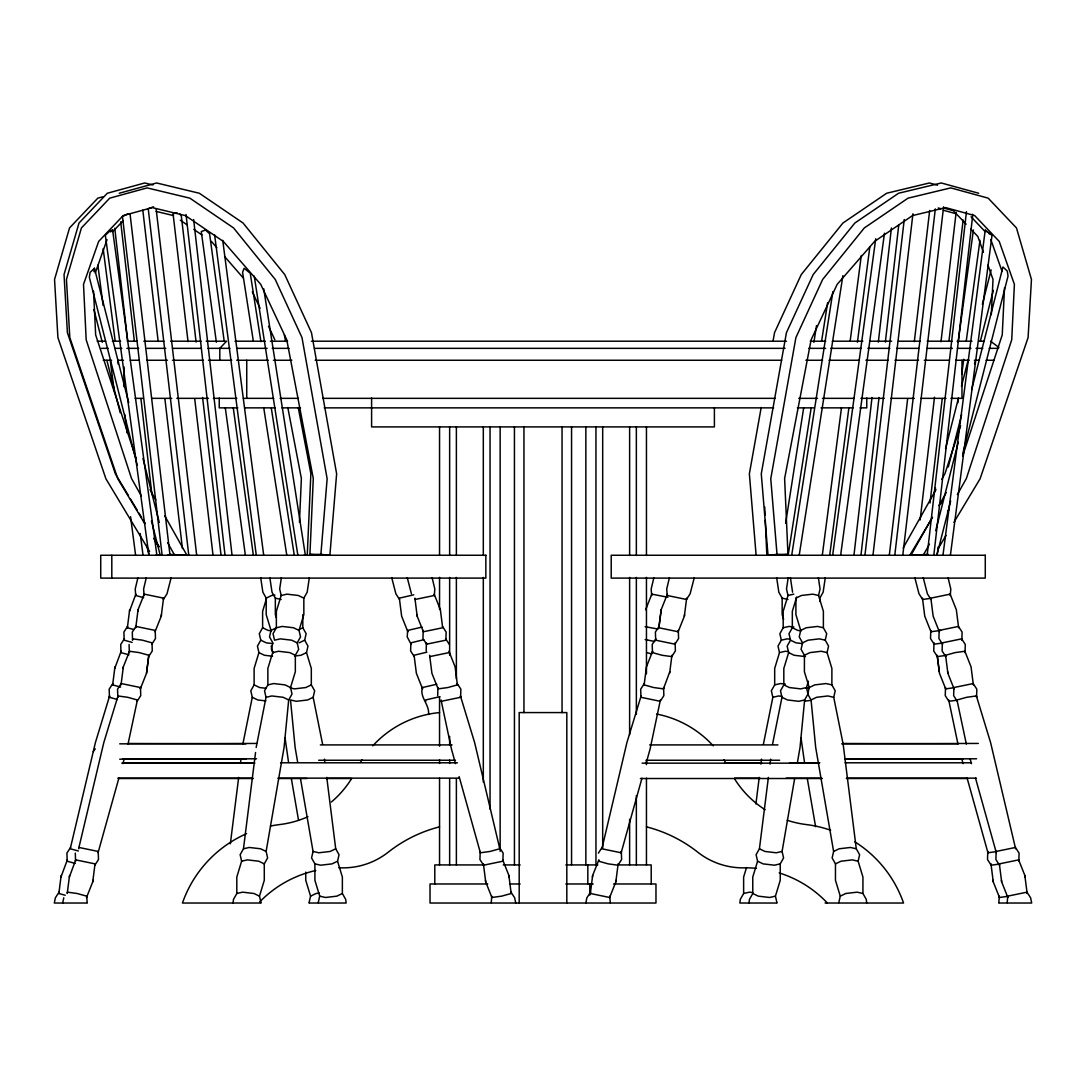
<?xml version="1.0" encoding="UTF-8"?>
<svg xmlns="http://www.w3.org/2000/svg" width="1086" height="1086" viewBox="0 0 1086 1086"><rect width="100%" height="100%" fill="white"/><g stroke="black" fill="none" stroke-linecap="round" stroke-linejoin="round"><path stroke-width="1.5" d="M260.694 577.63L262.866 592.209L266.206 598.142L266.192 614.567L271.011 630.423L269.518 636.912L272.857 642.844L271.378 649.333L273.373 652.89M269.844 577.63L272.016 592.209L275.342 598.142L275.342 614.567L276.306 617.744M322.596 744.209L313.162 697.293L314.655 690.805L311.315 684.886L311.315 668.46L306.51 652.605L307.99 646.102L304.664 640.183L306.143 633.695L302.804 627.762L302.818 614.622M305.763 872.085L305.75 880.298L310.569 896.154L309.076 902.642M300.523 778.798L313.053 851.451L311.56 857.94L314.899 863.872L314.899 880.298L319.705 896.154L318.225 902.642M309.13 903.023L346.135 903.023L345.701 899.412L342.361 893.493L342.375 877.067L337.556 861.212L339.049 854.709L335.71 848.79L326.764 777.4M776.653 577.63L778.825 592.209L782.164 598.142L782.151 614.567L783.603 619.319M866.709 903.023L866.275 899.412L862.936 893.493L862.936 877.067L858.13 861.212L859.61 854.709L856.284 848.79L843.157 744.209L833.722 697.293L835.215 690.805L831.876 684.886L831.89 668.46L827.07 652.605L828.564 646.102L825.224 640.183L826.717 633.695L823.378 627.762L823.392 611.337L818.572 595.481L812.762 594.151L801.427 595.481L795.916 598.142L795.902 614.567L800.721 630.423L799.228 636.912L802.568 642.844L801.074 649.333L804.414 655.265L804.4 671.691L809.219 687.547L807.74 694.035L811.066 699.968L815.681 747.426L833.614 851.451L832.134 857.94L835.473 863.872L835.46 880.298L840.279 896.154L838.786 902.642M299.451 522.339L301.379 478.519L287.804 407.494M319.162 555.258L309.931 554.376L313.284 478.519L286.758 339.769L260.708 284.342L223.282 241.391L185.407 215.598L152.23 207.616L123.193 215.598L98.677 241.391L83.513 284.342L86.174 339.769L131.528 478.519L141.37 496.017M991.314 314.696L993.011 279.428L987.948 265.106M1004.509 287.817L1002.242 334.868L962.617 456.052M422.101 627.097L407.671 630.423L407.209 636.912L411.051 644.174L410.875 642.844L423.676 639.735M410.875 642.844L410.617 650.948L414.241 656.596M436.83 684.221L422.4 687.547C419.454 697.524 429.594 704.271 428.563 714.466M434.346 595.481L434.183 594.151L440.373 609.721L442.667 627.762L423.391 631.753L417.187 616.183L414.893 598.142L415.069 599.472L434.346 595.481L434.821 588.992L432.106 577.643M441.147 699.968L441.31 701.298L460.6 697.293L460.871 689.189L457.233 683.556L457.396 684.886L447.839 687.547L438.12 688.877L431.916 673.293L429.622 655.265M491.266 902.642L491.727 896.154L491.904 897.484L501.623 896.154L511.18 893.493L511.017 892.163L514.655 897.796L515.741 903.023M499.492 847.46L499.655 848.79L490.098 851.451L480.379 852.782L480.202 851.451L479.944 859.555L483.582 865.203L502.859 861.212L503.13 853.107L499.492 847.46L474.636 742.593L460.437 695.963L460.6 697.293M961.667 638.853L961.829 640.183L962.101 632.079L958.463 626.432L939.173 630.423L938.915 638.527L942.539 644.174L942.376 642.844L961.667 638.853L965.291 644.487L965.033 652.605L964.87 651.261L955.137 652.605L945.58 655.265L945.743 656.596L942.105 650.948L942.376 642.844M957.268 701.298L957.105 699.968L966.662 697.293L976.395 695.963L976.558 697.293L976.83 689.189L973.192 683.556L953.902 687.547L953.644 695.651L957.268 701.298L966.35 744.1M1018.654 859.881L1018.817 861.212L1019.089 853.107L1015.451 847.46L996.161 851.451L995.903 859.555L999.527 865.203L999.364 863.872L1018.654 859.881L1024.845 875.452L1027.139 893.493L1026.976 892.163L1007.686 896.154L1007.224 902.642M998.835 902.642L999.296 896.154L999.473 897.484L1007.577 896.371M309.931 554.376L320.886 554.376L327.144 478.763L301.989 337.583L275.26 279.482L233.571 227.938L189.846 198.154L147.126 187.892L109.727 198.154L81.423 227.938L66.45 279.482L69.816 337.583L117.79 478.763L144.886 523.832M309.347 577.63L307.175 592.209L303.836 598.142L303.849 614.567L299.03 630.423L300.523 636.912L297.184 642.844L298.677 649.333L295.338 655.265L295.338 671.691L290.532 687.547L292.012 694.035L288.686 699.968L284.07 747.426L266.124 851.451L267.618 857.94L264.278 863.872L264.292 880.298L259.473 896.154L260.966 902.642M808.418 681.207L806.491 687.547L807.97 694.035L804.631 699.968L800.029 747.426L797.463 762.291M853.963 555.258L872.004 397.49M878.343 342.104L891.416 227.979M860.967 555.258L879.022 397.49M885.361 342.09L898.801 224.612M927.145 555.258L966.459 211.689M933.811 555.258L972.771 214.811L972.106 214.254M864.945 555.258L904.258 219.508M872.968 555.258L912.932 213.793M889.312 555.258L907.638 398.806M914.331 341.615L929.684 210.412M894.783 555.258L935.317 208.919M902.792 555.258L943.585 206.815M920.127 519.95L934.489 397.245M940.978 341.778L956.142 212.34M929.996 503.022L942.227 398.576M948.933 341.289L963.133 219.983M233.042 903.023L233.476 899.412L236.816 893.493L236.802 877.067L241.621 861.212L240.142 854.709L243.468 848.79L255.549 752.503M749.001 903.023L749.435 899.412L752.774 893.493L752.761 877.067L757.58 861.212L756.087 854.709L759.426 848.79L768.386 777.4M65.228 895.271L58.861 893.493L59.024 892.163L55.386 897.796L54.3 903.023L87.124 903.023M60.952 877.067L67.346 859.881L67.183 861.212L75.151 863.424M117.41 699.52L109.442 697.293L109.605 695.963L95.405 742.593L70.549 847.46L70.386 848.79L78.355 851.003M69.341 877.067L75.735 859.881L95.025 863.872L94.849 865.203L98.487 859.555L98.229 851.451L78.939 847.46L78.776 848.79M75.301 853.107L75.572 861.212L75.735 859.881M120.614 687.099L112.645 684.886L112.808 683.556L109.17 689.189L109.442 697.293M114.736 668.46L121.13 651.261L120.967 652.605L128.935 654.817M69.545 875.452L67.237 893.493L67.413 892.163L77.133 893.493L86.704 896.154L86.527 897.484L92.731 881.913L95.025 863.872M92.731 881.913L92.934 880.298M132.139 642.396L124.171 640.183L124.333 638.853L120.709 644.487L120.967 652.605M98.229 851.451L98.052 852.782L118.849 778.214M137.121 701.298L137.284 699.968L127.727 697.293L117.994 695.963L117.831 697.293L117.559 689.189L121.198 683.556L140.488 687.547L140.746 695.651L137.121 701.298L128.026 744.1M133.741 629.541L127.374 627.762L127.537 626.432L123.899 632.079L124.171 640.183M129.465 611.337L135.859 594.151L135.696 595.481L143.664 597.694M121.198 683.556L121.035 684.886L123.329 666.845L129.519 651.261L139.252 652.605L148.809 655.265L146.515 673.293L140.311 688.877L140.488 687.547M123.125 668.46L123.329 666.845M129.085 644.487L129.356 652.605L129.519 651.261M135.926 626.432L132.288 632.079L132.56 640.183L132.723 638.853L142.456 640.183L152.013 642.844L151.836 644.174L155.474 638.527L155.217 630.423L135.926 626.432L135.764 627.762L138.058 609.721L144.248 594.151L163.538 598.142L163.362 599.472L167 593.825L171.181 577.616M137.854 611.337L138.058 609.721M144.248 594.151L144.085 595.481L143.61 588.992L146.325 577.643M146.515 673.293L148.809 655.265M155.217 630.423L155.04 631.753L161.244 616.183L163.538 598.142M161.244 616.183L161.447 614.567M230.341 843.808L238.676 777.4M240.549 762.467L240.97 759.141M256.174 747.521L266.016 697.293L264.536 690.805L267.875 684.886L267.862 668.46L272.681 652.605L271.188 646.102M590.363 893.493L592.657 875.452L598.848 859.881L598.685 861.212L608.241 863.872L617.961 865.203L618.138 863.872L615.843 881.913L609.64 897.484L590.363 893.493L590.526 892.163L586.888 897.796L585.802 903.023M592.454 877.067L592.657 875.452M640.944 697.293L640.672 689.189L644.31 683.556L644.147 684.886L653.704 687.547L663.424 688.877L663.6 687.547L663.858 695.651L660.234 701.298L640.944 697.293L641.107 695.963L626.907 742.593L601.888 848.79L621.165 852.782L641.962 778.214M609.64 897.484L609.816 896.154L610.278 902.642M667.917 597.259L651.817 594.151L651.654 595.481L651.179 588.992L653.894 577.643M615.843 881.913L616.047 880.298M621.165 852.782L621.341 851.451L621.599 859.555L617.961 865.203M694.293 577.616L690.112 593.825L686.474 599.472L667.198 595.481L667.361 594.151L661.17 609.721L659.039 626.432L655.401 632.079L655.673 640.183L674.949 644.174L675.125 642.844L675.383 650.948L671.759 656.596L662.026 655.265L652.469 652.605L652.632 651.261L646.441 666.845L644.147 684.886M655.673 640.183L655.835 638.853L652.197 644.487L652.469 652.605M686.474 599.472L686.651 598.142L684.356 616.183L678.153 631.753L658.876 627.762L659.039 626.432M661.17 609.721L658.876 627.762M660.397 699.968L650.093 749.041L646.034 763.634M663.424 688.877L669.831 671.691M671.759 656.596L671.922 655.265L669.628 673.293M678.153 631.753L678.329 630.423L678.587 638.527L674.949 644.174M684.356 616.183L684.56 614.567M755.91 803.966L759.236 777.4M760.906 764.123L761.53 759.141M770.042 764.123L770.666 759.141M58.861 893.493L61.155 875.452M112.645 684.886L114.94 666.845M127.374 627.762L129.668 609.721M822.306 555.258L841.474 407.861M850.189 340.855L861.307 255.427M829.718 555.258L848.913 407.644M857.424 342.226L869.859 246.617M942.96 555.258L985.233 230.164L992.047 234.997L950.399 555.258M832.65 555.258L875.737 238.771M840.632 555.258L884.479 233.219M958.11 342.348L973.395 230.015M937.082 555.258L938.223 546.882M957.838 402.797L958.3 399.444M961.721 374.317L963.771 359.249M966.282 340.814L979.966 240.291M281.383 577.643L279.686 588.992L281.179 595.481L276.36 611.337L276.373 627.762L273.034 633.695L274.527 640.183L280.337 638.853L291.659 640.183L297.184 642.844M788.192 577.643L786.508 588.992L788.002 595.481L783.182 611.337L783.196 627.762L779.857 633.695L781.336 640.183L778.01 646.102L779.49 652.605L774.685 668.46L774.685 684.886L771.345 690.805L772.838 697.293L763.404 744.209M825.306 577.63L823.134 592.209L819.794 598.142L819.794 601.427M93.925 271.581L94.441 268.256L90.124 272.342L89.351 277.324L137.298 465.337M785.612 523.398L803.694 407.739M813.903 342.361L816.523 325.596M788.151 555.258L811.133 408.132M821.586 341.262L827.6 302.804M791.708 555.258L832.894 291.605M799.215 555.258L842.899 275.681M776.924 902.642L775.431 896.154L780.25 880.298L780.237 863.872L783.576 857.94L782.083 851.451L794.613 778.798M761.205 407.413L749.367 473.849L756.114 555.258M773.042 340.977L774.522 332.683L801.251 274.582L842.94 223.024L886.665 193.254L929.385 182.977L937.517 185.204M242.843 744.209L252.278 697.293L250.785 690.805L254.124 684.886L254.11 668.46L258.93 652.605L257.436 646.102L260.776 640.183L259.282 633.695L262.622 627.762L262.608 611.337L266.464 598.657M772.54 744.209L781.974 697.293L780.495 690.805L783.82 684.886L783.82 668.46L788.64 652.605L787.146 646.102L790.486 640.183L788.993 633.695L792.332 627.762L792.318 611.337L796.649 597.069M62.689 903.023L63.775 897.796M818.572 595.481L820.052 588.992L818.369 577.643M78.939 847.46L103.794 742.593L117.994 695.963M933.851 494.578L935.521 488.021M945.553 448.654L958.517 397.815M961.449 386.331L968.142 360.09M982.355 304.338L991.138 269.898M948.282 466.966L961.626 414.662M974.549 363.973L975.377 360.701M980.386 341.085L993.31 290.41M935.698 530.687L958.259 442.233M971.617 389.82L1002.948 266.966L1007.265 271.038L1008.039 276.034L962.807 453.419M936.838 555.258L950.657 501.053M137.936 577.643L135.221 588.992L135.696 595.481M669.438 577.643L666.723 588.992L667.198 595.481M122.908 763.634L124.266 758.775M746.516 867.551L743.625 877.067L743.638 893.493L740.299 899.412L739.865 903.023L776.87 903.023M960.635 425.753L944.983 473.605L941.711 479.428M95.242 273.061L107.039 239.653M645.627 609.721L651.817 594.151M903.172 547.968L935.969 489.637M932.29 517.343L910.978 555.258L928.408 554.376M938.847 505.682L946.232 492.555M923.724 554.376L929.467 544.154M947.508 512.063L949.15 509.144M957.35 494.564L966.364 478.519L1011.731 339.769L1014.392 284.342L999.215 241.391L974.699 215.598L945.662 207.616L912.484 215.598L874.61 241.391L837.184 284.342L811.133 339.769L784.621 478.519L787.961 554.376L778.743 555.258M909.797 555.258L932.507 517.465M940.381 504.379L942.119 501.474M938.168 548.552L946.028 535.466M953.888 522.38L980.101 478.763L1028.089 337.583L1031.456 279.482L1016.469 227.938L988.179 198.154L950.779 187.892L908.059 198.154L864.32 227.938L822.631 279.482L795.902 337.583L770.761 478.763L777.019 554.376L787.961 554.376M148.646 656.596L152.271 650.948L152.013 642.844M70.549 847.46L66.911 853.107L67.183 861.212M598.413 853.107L602.051 847.46M93.274 751.607L95.269 748.878M112.835 231.562L123.342 220.512M110.623 231.888L112.605 230.015L156.886 555.258M266.206 598.142L271.717 595.481L274.962 595.101M271.011 630.423L276.536 627.762M298.677 629.758L302.804 627.762M299.139 642.844L304.664 640.183M306.51 652.605L300.985 655.265L294.51 656.025M311.315 684.886L305.79 687.547L294.469 688.877L290.111 687.872M313.162 697.293L307.637 699.968L296.315 701.298L290.505 699.968L295.12 747.426L297.673 762.291M335.71 848.79L330.198 851.451L318.863 852.782L313.053 851.451M800.721 630.423L806.233 627.762L817.568 626.432L823.378 627.762M337.556 861.212L332.044 863.872L320.709 865.203L314.899 863.872M802.568 642.844L808.079 640.183L819.414 638.853L825.224 640.183M804.414 655.265L809.939 652.605L821.26 651.261L827.07 652.605M310.569 896.154L316.08 893.493L319.325 893.113M342.361 893.493L336.85 896.154L325.515 897.484L319.705 896.154M809.219 687.547L814.744 684.886L826.066 683.556L831.876 684.886M811.066 699.968L816.591 697.293L827.912 695.963L833.722 697.293M833.614 851.451L839.139 848.79L850.474 847.46L856.284 848.79M835.473 863.872L840.985 861.212L852.32 859.881L858.13 861.212M840.279 896.154L845.79 893.493L857.125 892.163L862.936 893.493M112.605 230.015L109.292 231.549L105.342 235.268L148.918 555.258M127.768 213.793L122.474 216.616L162.113 555.258M153.628 206.815L148.225 208.702L188.788 555.258M449.075 652.605L429.784 656.596M102.708 196.824L97.821 198.154L69.531 227.938L54.544 279.482L57.911 337.583L105.899 478.763L149.583 551.457M119.216 193.254L156.615 182.977L199.335 193.254L243.06 223.024L284.749 274.582L311.478 332.683L336.633 473.849L329.886 555.258L320.886 554.376M177.072 212.707L173.068 213.793L188.027 341.628M281.179 595.481L286.989 594.151L298.324 595.481L303.836 598.142M276.373 627.762L282.184 626.432L293.519 627.762L299.03 630.423M272.681 652.605L278.491 651.261L289.813 652.605L295.338 655.265M267.875 684.886L273.686 683.556L285.007 684.886L290.532 687.547M266.016 697.293L271.839 695.963L283.161 697.293L288.686 699.968M788.002 595.481L793.812 594.151M783.196 627.762L789.006 626.432L793.852 627.002M781.336 640.183L787.146 638.853L790.391 639.233M779.49 652.605L785.3 651.261L788.545 651.654M774.685 684.886L780.495 683.556L785.354 684.126M806.491 687.547L800.681 688.877L789.346 687.547L783.82 684.886M772.838 697.293L778.648 695.963L781.893 696.343M804.631 699.968L798.821 701.298L787.499 699.968L781.974 697.293M243.468 848.79L249.278 847.46L260.613 848.79L266.124 851.451M241.621 861.212L247.432 859.881L258.767 861.212L264.278 863.872M236.816 893.493L242.626 892.163L253.961 893.493L259.473 896.154M782.083 851.451L776.273 852.782L764.951 851.451L759.426 848.79M780.237 863.872L774.427 865.203L763.091 863.872L757.58 861.212M743.638 893.493L749.449 892.163L752.679 892.543M775.431 896.154L769.621 897.484L758.286 896.154L752.774 893.493M413.78 594.816L399.349 598.142L401.644 616.183L407.847 631.753L407.671 630.423M423.391 631.753L423.214 630.423L422.956 638.527L426.594 644.174L445.871 640.183L446.142 632.079L442.504 626.432M426.879 652.157L414.078 655.265L416.372 673.293L422.576 688.877L422.4 687.547M958.626 627.762L956.332 609.721L950.141 594.151L930.851 598.142L933.145 616.183L939.349 631.753L939.173 630.423M930.743 598.359L922.638 599.472L919 593.825L914.819 577.616M440.02 696.628L425.603 699.968L425.766 701.298M922.462 598.142L924.756 616.183L930.96 631.753L940.68 630.423M930.96 631.753L930.783 630.423L930.526 638.527L934.164 644.174L942.268 643.061M945.472 655.482L937.354 656.596L933.729 650.948L933.987 642.844L934.164 644.174M939.281 671.691L937.191 655.265L939.485 673.293L945.689 688.877L953.793 687.764M956.997 700.185L948.879 701.298L945.254 695.651L945.512 687.547L945.689 688.877M967.151 778.214L987.948 852.782L996.052 851.668M987.948 852.782L987.771 851.451L987.513 859.555L991.151 865.203L999.256 864.089M806.138 688.307L809.369 687.927M804.753 701.108L811.228 700.348M777.019 554.376L768.019 555.258L761.272 473.849L786.427 332.683L813.156 274.582L854.845 223.024L898.57 193.254L941.29 182.977L978.69 193.254M923.317 555.15L928.191 554.81M119.718 743.842L256.567 743.448M841.691 743.842L978.296 743.435M119.718 759.195L256.567 758.788M845.071 759.182L976.613 758.788M97.143 341.208L105.613 341.208M112.36 341.208L120.641 341.208M127.252 341.208L137.189 341.208M143.814 341.208L163.877 341.208M170.651 341.208L201.127 341.208M206.218 341.208L226.54 341.208L219.806 348.348L219.806 360.253M234.956 341.208L265.296 341.208M270.346 341.208L287.627 341.208M311.383 341.208L786.495 341.208M810.251 341.208L825.767 341.208M832.31 341.208L862.854 341.208M869.628 341.208L891.647 341.208M898.421 341.208L920.426 341.208M927.2 341.208L952.123 341.208M957.092 341.208L971.984 341.208M978.69 341.208L983.767 341.208M101.5 348.348L108.261 348.348M115.035 348.348L121.795 348.348M126.872 348.348L138.709 348.348M147.167 348.348L165.751 348.348M172.498 348.348L201.222 348.348M207.969 348.348L229.947 348.348M236.707 348.348L267.129 348.348M272.206 348.348L289.107 348.348M314.465 348.348L785.056 348.348M808.731 348.348L825.632 348.348M830.695 348.348L861.13 348.348M867.89 348.348L889.855 348.348M896.602 348.348L918.566 348.348M927.01 348.348L952.368 348.348M957.445 348.348L970.965 348.348M976.042 348.348L982.803 348.348M989.17 348.348L998.509 348.348M103.197 360.253L111.654 360.253M118.415 360.253L123.492 360.253M130.252 360.253L138.709 360.253M146.664 360.253L167.434 360.253M172.498 360.253L203.449 360.253M208.444 360.253L231.752 360.253M236.707 360.253L268.432 360.253M273.428 360.253L291.795 360.253M315.157 360.253L781.676 360.253M805.893 360.253L822.577 360.253M829.012 360.253L859.433 360.253M865.895 360.253L888.158 360.253M894.918 360.253L918.566 360.253M924.267 360.253L948.988 360.253M955.639 360.253L969.282 360.253M974.346 360.253L979.423 360.253M986.061 360.253L993.839 360.253M135.126 398.345L143.311 398.345M151.687 398.345L171.778 398.345M176.801 398.345L208.444 398.345M213.372 398.345L236.789 398.345M243.4 398.345L273.726 398.345M280.107 398.345L298.46 398.345M322.746 398.345L775.092 398.345M798.753 398.345L817.568 398.345M822.414 398.345L854.248 398.345M860.927 398.345L884.208 398.345M890.873 398.345L914.331 398.345M920.914 398.345L946.028 398.345M950.874 398.345L961.979 398.345L961.979 360.253M237.861 407.861L219.236 407.861L219.236 398.005M244.635 407.861L275.111 407.861M281.871 407.861L300.496 407.861M324.198 407.861L773.653 407.861M797.355 407.861L814.283 407.861M821.057 407.861L853.216 407.861M859.99 407.861L866.764 407.861L866.764 398.005M169.484 554.376L186.928 555.258L164.787 515.891M320.356 744.915L452.075 744.915M649.604 744.915L777.943 744.915M318.673 760.254L455.455 760.254M646.224 760.254L779.626 760.254M123.003 762.793L254.368 762.793M280.582 762.793L457.41 762.793M724.579 762.793L761.625 762.793M789.536 762.793L819.849 762.793M845.112 762.793L971.427 762.793M121.808 763.159L254.857 763.159M642.097 763.159L818.939 763.159M117.953 778.146L252.685 778.146M277.935 778.146L459.106 778.146M734.679 778.146L759.942 778.146M786.169 778.146L821.532 778.146M846.795 778.146L976.477 778.146M118.442 778.513L253.174 778.513M278.437 778.513L307.066 778.513M326.004 778.513L351.267 778.513M640.414 778.513L822.306 778.513M846.306 778.513L967.558 778.513M483.311 864.931L434.794 864.931L434.794 883.977M503.252 864.931L520.167 864.931M565.833 864.931L597.829 864.931M617.839 864.931L651.206 864.931L651.206 883.977M487.723 883.977L430.029 883.977L430.029 903.023L655.971 903.023L655.971 883.977L613.549 883.977M509.578 883.977L520.167 883.977M565.833 883.977L593.187 883.977M260.911 903.023L182.448 903.023A118.279 118.279 0 0 1 246.59 833.654M825.088 903.023L903.552 903.023A118.279 118.279 0 0 0 854.641 841.704M998.876 903.023L1031.7 903.023L1030.614 897.796L1026.976 892.163M842.94 743.489L957.838 743.815M127.944 743.489L245.993 743.842M844.637 758.842L962.902 759.182M122.881 758.829L245.993 759.195M168.099 554.702L176.204 555.258M156.194 554.702L159.438 554.919M304.189 554.96L307.257 555.258L310.868 473.605L298.243 407.535M801.088 630.803L797.843 630.423L792.332 627.762M802.473 643.604L795.997 642.844L790.486 640.183M805.486 656.596L794.151 655.265L788.64 652.605M271.378 630.803L268.147 630.423L262.622 627.762M272.762 643.604L266.287 642.844L260.776 640.183M272.532 656.215L264.441 655.265L258.93 652.605M266.111 688.307L259.635 687.547L254.124 684.886M265.88 700.918L257.789 699.968L252.278 697.293M645.111 626.649L658.007 629.093M645.152 639.518L654.804 641.514M782.164 598.142L787.974 599.472M275.342 598.142L281.152 599.472M152.922 184.946L144.709 182.977L107.31 193.254L79.007 223.024L64.033 274.582L67.4 332.683L115.387 473.849L128.487 495.65M156.14 211.417L173.516 215.598M938.195 207.969L940.87 208.702M943.639 208.023L953.318 210.684L966.16 224.191M943.449 210.277L956.345 213.82M646.822 652.605L651.6 653.935M989.007 233.653L992.047 234.997M180.276 220.2L187.036 224.802M193.797 229.417L201.915 234.943M990.554 341.208L998.889 347.452M985.233 230.164L987.12 231.915M971.06 216.82L985.07 231.562M970.83 229.105L977.834 236.476L983.454 252.386M211.39 241.391L216.888 247.703M224.598 256.54L243.305 278.016M179.787 213.888L181.348 216.155L196.091 342.049M931.014 599.472L927.39 593.825L923.209 577.616M445.708 638.853L449.346 644.487M399.526 599.472L395.888 593.825L391.707 577.616M130.225 498.555L137.216 510.189M138.967 513.094L141.587 517.465M143.338 520.37L145.076 523.276M155.569 540.719L159.058 546.529M153.615 538.371L158.868 547.1M150.031 489.637L155.773 499.845M167.611 542.701L174.181 554.376M252.332 291.835L260.083 308.315M268.527 326.289L274.867 339.769M964.87 651.261L971.06 666.845L973.355 684.886M945.58 655.265L947.874 673.293L954.065 688.877L953.902 687.547M999.364 863.872L1001.659 881.913L1007.862 897.484L1007.686 896.154M991.151 865.203L990.975 863.872L993.269 881.913L999.473 897.484M448.912 651.261L455.102 666.845L457.396 684.886M511.18 893.493L508.886 875.452L502.696 859.881L502.859 861.212M483.582 865.203L483.406 863.872L485.7 881.913L491.904 897.484M990.853 239.653L1002.093 271.473M136.32 459.242L95.649 334.868L93.559 291.184M976.395 695.963L990.595 742.593L1015.614 848.79M970.11 758.775L971.468 763.634M975.54 778.214L996.337 852.782L996.161 851.451M961.734 758.775L963.092 763.634M455.509 763.634L451.45 749.041L441.31 701.298M459.134 776.599L480.379 852.782M948.064 577.643L950.779 588.992L950.304 595.481L950.141 594.151M407.25 577.616L411.431 593.825M94.441 268.256L128.732 402.73M142.958 458.496L159.262 522.461M151.47 520.927L160.226 555.258M93.912 309.551L102.26 342.307M106.862 360.335L120.22 412.748M146.651 545.403L149.162 555.258M957.974 744.1L948.716 699.968M284.356 334.868L285.618 341.466M804.495 762.291L800.979 737.611M807.346 778.798L815.6 826.69M288.537 762.291L285.021 737.611M291.387 778.798L298.501 820.079M263.722 288.713L305.356 555.258M254.233 276.061L297.849 555.258M260.925 341.669L250.242 273.251L244.133 268.256L242.585 272.342L253.309 340.977M271.351 408.417L294.292 555.258M263.762 407.942L286.785 555.258M790.404 577.63L792.576 592.209M224.164 340.923L209.571 233.748L205.512 230.015L201.29 231.549L216.372 342.239M233.286 407.902L253.35 555.258M225.277 407.657L245.368 555.258M222.739 240.359L263.694 555.258M214.621 234.875L256.282 555.258M103.156 248.599L115.143 340.76M117.763 360.878L118.198 364.231M124.741 414.499L127.13 432.934M140.203 533.47L143.04 555.258M97.876 265.188L103.102 305.424M110.297 360.756L114.234 390.933M130.578 516.692L135.601 555.258M1024.845 875.452L1025.048 877.067M1001.455 880.298L1001.659 881.913M993.066 880.298L993.269 881.913M947.671 671.691L947.874 673.293M508.886 875.452L509.09 877.067M485.496 880.298L485.7 881.913M438.12 688.877L437.943 687.547L437.685 695.651M426.594 644.174L426.418 642.844L426.16 650.948M416.983 614.567L417.187 616.183M324.47 759.141L324.89 762.467M202.58 397.449L221.055 555.258M194.72 398.82L213.032 555.258M156.112 208.729L196.688 555.258M142.809 210.182L158.176 341.479M164.882 398.711L182.421 548.525M130.062 214.023L170 555.258M193.634 219.576L232.037 555.258M186.045 214.539L225.033 555.258M120.695 221.802L134.379 341.371M140.936 398.63L151.918 494.632M114.777 228.291L127.7 341.221M86.704 896.154L87.165 902.642M764.707 506.931L765.073 515.266M765.291 520.262L766.838 555.258M714.398 407.861L714.398 426.907L371.602 426.907L371.602 398.005M646.455 426.907L646.455 555.435M646.455 577.345L646.455 673.822M646.455 760.078L646.455 764.666M646.455 778.119L646.455 864.931M636.355 426.907L636.355 555.435M636.355 577.426L636.355 714.412M636.355 795.59L636.355 864.931M629.622 426.907L629.622 555.435M629.622 577.426L629.622 734.706M629.622 819.265L629.622 864.931M602.689 426.907L602.689 848.017M595.956 426.907L595.956 864.931M589.793 883.977L589.793 895.095M587.825 864.931L587.825 883.977M585.856 426.907L585.856 864.931M571.562 426.907L571.562 864.931M566.811 903.023L566.811 712.579L519.189 712.579L519.189 903.023M562.046 426.907L562.046 712.579M523.954 426.907L523.954 712.579M514.438 426.907L514.438 864.931M500.144 426.907L500.144 851.41M490.044 426.907L490.044 809.124M483.311 426.907L483.311 555.435M483.311 577.426L483.311 782.069M456.378 426.907L456.378 555.435M456.378 577.426L456.378 678.899M456.378 778.676L456.378 864.931M449.645 426.907L449.645 555.435M449.645 577.426L449.645 655.225M449.645 736.403L449.645 744.86M449.645 760.078L449.645 763.458M449.645 778.676L449.645 864.931M439.545 426.907L439.545 555.435M439.545 577.345L439.545 609.558M439.545 697.361L439.545 746.191M439.545 759.63L439.545 763.458M439.545 778.119L439.545 864.931M246.739 360.253L246.739 398.345M124.021 366.878L124.021 386.752M111.804 555.258L111.804 578.105M830.654 830.22A118.279 118.279 0 0 0 806.274 824.559A98.717 98.717 0 0 1 787.187 820.256M756.426 868.338A112.184 112.184 0 0 0 744.032 867.85A72.789 72.789 0 0 1 697.809 852.211A137.895 137.895 0 0 0 646.455 826.84M779.205 872.927A112.184 112.184 0 0 1 827.369 903.023M765.128 809.735A98.717 98.717 0 0 1 734.407 778.594M656.609 714.045A103.401 103.401 0 0 1 713.217 745.838M723.914 759.793A103.401 103.401 0 0 1 725.462 762.291M270.441 826.066A118.279 118.279 0 0 1 279.726 824.559A98.717 98.717 0 0 0 307.949 816.713M259.703 901.909A112.184 112.184 0 0 1 315.782 870.524M338.859 867.85A112.184 112.184 0 0 1 341.968 867.85A72.789 72.789 0 0 0 388.191 852.211A137.895 137.895 0 0 1 439.545 826.84M351.592 778.594A98.717 98.717 0 0 1 331.393 801.997M360.538 762.291A103.401 103.401 0 0 1 362.086 759.793M372.783 745.838A103.401 103.401 0 0 1 439.545 712.579M485.849 555.258L100.727 555.258L100.727 578.105L485.849 578.105L485.849 555.258M985.273 555.258L611.214 555.258L611.214 578.105L985.273 578.105L985.273 555.258"/></g></svg>
